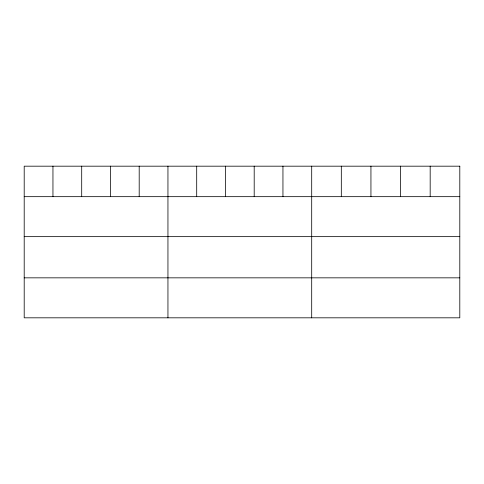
<?xml version="1.0" encoding="UTF-8"?>
<svg xmlns="http://www.w3.org/2000/svg" width="484" height="484" viewBox="0 0 484 484"><rect width="100%" height="100%" fill="white"/><g stroke="black" fill="none" stroke-linecap="round" stroke-linejoin="round"><path stroke-width="0.73" d="M24.2 196.667L459.8 196.667M24.2 236.646L459.8 236.646M24.2 277.84L459.8 277.84M430.179 166.181L430.179 196.667M400.558 166.181L400.558 196.667M370.938 166.181L370.938 196.667M341.317 166.181L341.317 196.667M311.696 166.181L311.696 317.819M282.946 166.181L282.946 196.667M254.197 166.181L254.197 196.667M225.447 166.181L225.447 196.667M196.698 166.181L196.698 196.667M167.948 166.181L167.948 317.819M139.198 166.181L139.198 196.667M110.449 166.181L110.449 196.667M81.699 166.181L81.699 196.667M52.95 166.181L52.95 196.667M459.8 166.181L24.2 166.181L24.2 317.819L459.8 317.819L459.8 166.181"/></g></svg>
